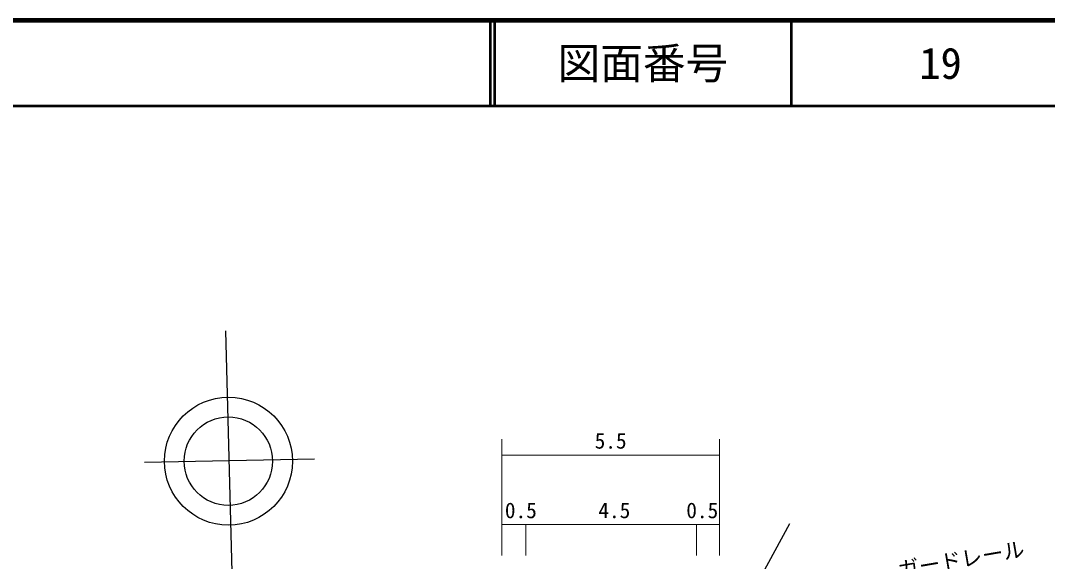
# Model space of a CAD drawing. Units: millimetres, scale not verified. Extents: x 40000 to 680000, y 20000 to 380000.
# Drawn here: x 453718 to 574021, y 316668 to 380000 of the extents above; entities that cross this region are included whole.
import ezdxf
from ezdxf.enums import TextEntityAlignment as Align

# ---------------------------------------------------------------- set-up
doc = ezdxf.new("R2010")
doc.units = ezdxf.units.MM
doc.header["$LTSCALE"] = 1000
for name, color, linetype, lineweight in [('M-BGD', 7, 'Continuous', 25), ('M-BMK-SRVR', 3, 'Continuous', 25), ('M-STR-HTXT', 7, 'Continuous', 13), ('M-TTL', 2, 'Continuous', 140), ('M-TTL-LINE', 7, 'Continuous', 50)]:
    doc.layers.add(name, color=color, linetype=linetype, lineweight=lineweight)
doc.layers.add('M-TTL-TXT', color=7, linetype='Continuous')
doc.styles.add('ＭＳ ゴシック', font='')
doc.styles.get('ＭＳ ゴシック').set_extended_font_data('MS Gothic')

msp = doc.modelspace()

# ---------------------------------------------------------------- linework, layer by layer
at = {"layer": 'M-BGD'}
msp.add_lwpolyline([(504851, 312469), (507503, 315362), (537691, 315625), (538676, 314808), (540394, 314780), (543829, 321116)], dxfattribs=at)
at = {"layer": 'M-BMK-SRVR'}
for p, q in [((477710, 343652), (478597, 310679)), ((468248, 328282), (488157, 328685))]:
    msp.add_line(p, q, dxfattribs=at)
for centre, radius in [((478077, 328406), 7500), ((478061, 328412), 5178)]:
    msp.add_circle(centre, radius, dxfattribs=at)
at = {"layer": 'M-STR-HTXT'}
for p, q in [((510113, 317383), (510113, 330990)), ((535582, 317383), (535582, 330990)), ((510113, 329126), (535582, 329126)), ((510113, 320990), (512917, 320990)), ((512917, 317383), (512917, 320990)), ((512917, 320990), (532910, 320990)), ((532910, 317383), (532910, 320990)), ((532910, 320990), (535582, 320990))]:
    msp.add_line(p, q, dxfattribs=at)
at = {"layer": 'M-TTL'}
msp.add_line((680000, 380000), (40000, 380000), dxfattribs=at)
at = {"layer": 'M-TTL-LINE'}
for p, q in [((508747, 380000), (508747, 370000)), ((509247, 380000), (509247, 370000)), ((543997, 380000), (543997, 370000)), ((40000, 370000), (680000, 370000))]:
    msp.add_line(p, q, dxfattribs=at)

# ---------------------------------------------------------------- texts
at = {"layer": 'M-STR-HTXT', "style": 'ＭＳ ゴシック'}
msp.add_text('5.5', height=1833, dxfattribs=at).set_placement((522847, 329326), align=Align.BOTTOM_CENTER)
for s, p in [('0.5', (510458, 321182)), ('4.5', (521413, 321190)), ('0.5', (531709, 321182))]:
    msp.add_text(s, height=1833, dxfattribs=at).set_placement(p, align=Align.BOTTOM_LEFT)
msp.add_text('ガードレール', height=1833, rotation=9.731, dxfattribs=at).set_placement((556755, 314204), align=Align.BOTTOM_LEFT)
at = {"layer": 'M-TTL-TXT', "style": 'ＭＳ ゴシック'}
for s, p in [('図面番号', (526622, 375000)), ('19', (561497, 375000))]:
    msp.add_text(s, height=3666, dxfattribs=at).set_placement(p, align=Align.MIDDLE_CENTER)

doc.saveas('drawing.dxf')
